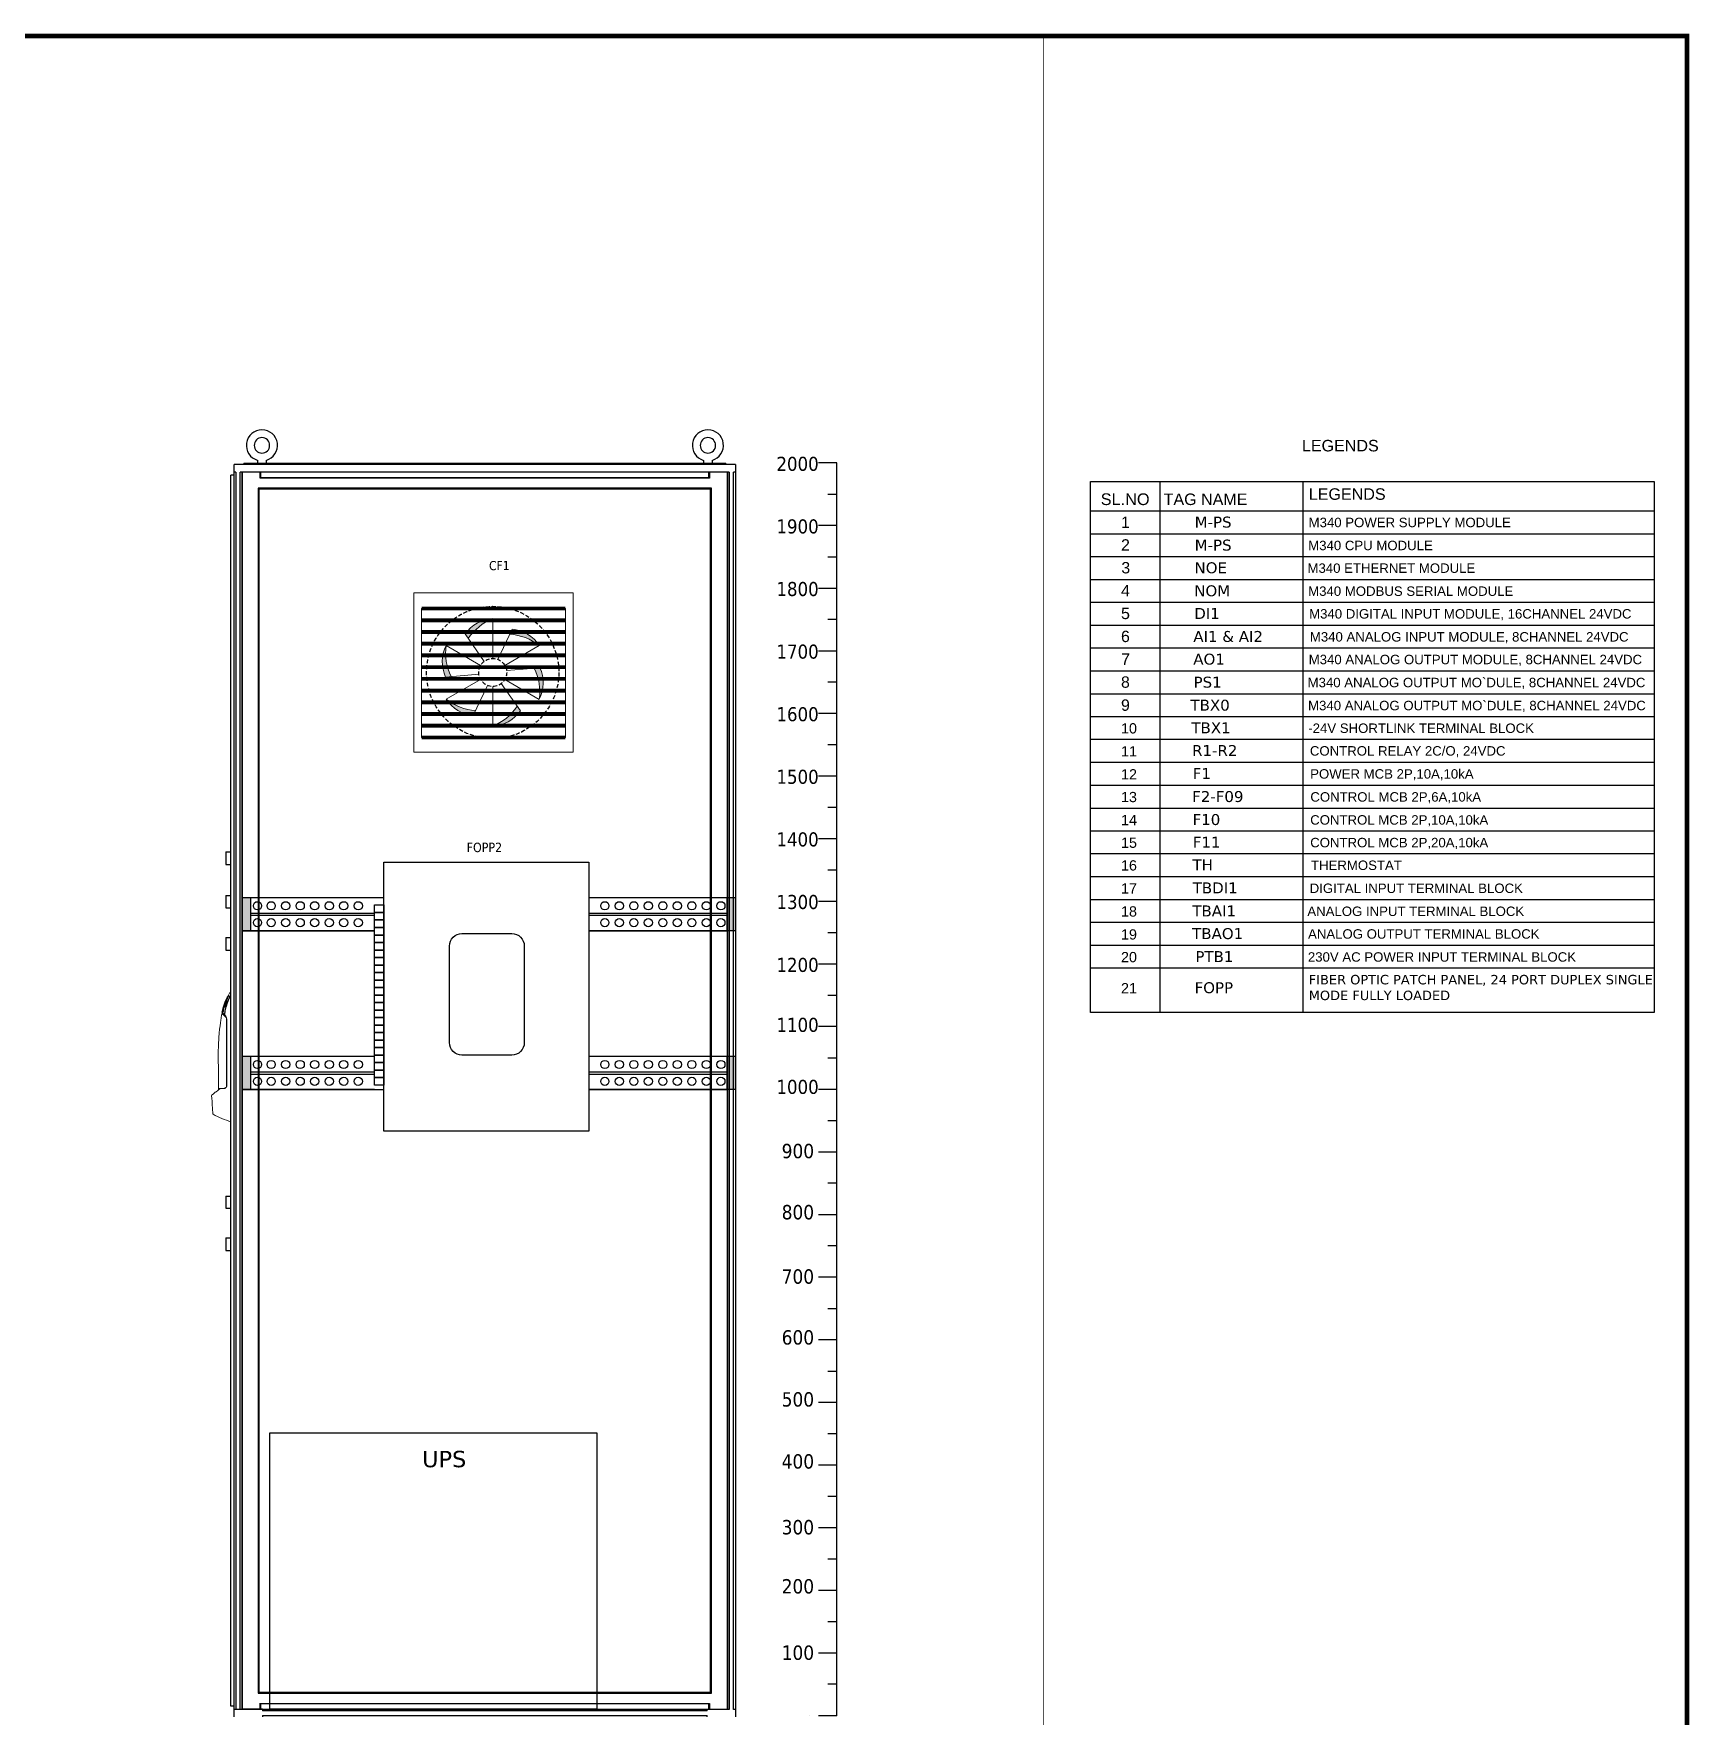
# Model space of a CAD drawing. Header units: inches. Extents: x 100535554 to 201081702, y 63708552 to 127420865.
# Drawn here: x 100541906 to 100542436, y 63710211 to 63710749 of the extents above; entities that cross this region are included whole.
import ezdxf

# ---------------------------------------------------------------- set-up
doc = ezdxf.new("R2010")
doc.units = ezdxf.units.IN
doc.header["$MEASUREMENT"] = 0
doc.linetypes.add('NASCOSTAX2', pattern=[0.75, 0.5, -0.25])
for name, color, linetype in [('5.0 Pen Text', 5, 'Continuous'), ('BORDER', 7, 'Continuous'), ('PFTXT', 7, 'Continuous'), ('SCHRAFFUR', 4, 'Continuous'), ('UMRISS02', 4, 'Continuous')]:
    doc.layers.add(name, color=color, linetype=linetype)
doc.styles.add('Arial$001H0', font='arial.ttf')
doc.styles.add('Tahoma$001H0', font='tahoma.ttf')
doc.styles.add('Verdana$001H0', font='verdana.ttf')

# ---------------------------------------------------------------- blocks, each defined once
blk = doc.blocks.new('Title Frame_Al Bayt')
at = {"layer": 'BORDER', "const_width": 1.54}
blk.add_lwpolyline([(897.37, 420.3), (897.37, -410.23), (2066.28, -410.23), (2066.28, 420.3)], close=True, dxfattribs=at)
blk = doc.blocks.new('*U59')
at = {"lineweight": 13}
h = blk.add_hatch(color=256, dxfattribs=at)
h.dxf.hatch_style = 1
h.paths.add_polyline_path([(1.77, 2.74, 0.229961), (-1.77, 0.78), (-1.36, 0.19, -0.151991)])
for p, q in [((1.77, -2.36), (1.77, 2.74)), ((0.67, -2.74), (-1.77, 0.78))]:
    blk.add_line(p, q, dxfattribs=at)
for centre, radius, start, end in [((2.02, -1.89), 4.63, 93.1061, 144.9087), ((4.29, -3.57), 6.79, 111.788, 146.3573)]:
    blk.add_arc(centre, radius, start, end, dxfattribs=at)
blk = doc.blocks.new('*U60')
at = {"layer": '5.0 Pen Text', "color": 0, "linetype": 'ByBlock', "lineweight": -2}
blk.add_blockref('*U59', (23955.14, -5561.51), dxfattribs=at)
for p, rotation in [((23959.61, -5562.05), 299.9999999999999), ((23952.43, -5565.11), 59.99999999999999), ((23961.38, -5566.2), 239.9999999999999), ((23954.2, -5569.26), 120), ((23958.67, -5569.8), 180)]:
    blk.add_blockref('*U59', p, dxfattribs=dict(at, rotation=rotation))
blk = doc.blocks.new('fan')
at = {"color": 5, "linetype": 'NASCOSTAX2'}
for radius in [8.46, 1.79]:
    blk.add_circle((19985.19, -4620.04), radius, dxfattribs=at)
at = {"layer": '5.0 Pen Text', "color": 5, "lineweight": 13}
blk.add_blockref('*U60', (-3971.71, 945.62), dxfattribs=at)
blk = doc.blocks.new('7541')
at = {"layer": 'SCHRAFFUR'}
h = blk.add_hatch(dxfattribs=at)
h.set_pattern_fill('_U', color=256, angle=45, style=0, pattern_type=0)
h.set_pattern_definition([(45, (-75.6523, -180.1225), (-0.7071068, 0.7071068), [])])
h.paths.add_polyline_path([(39, 18.6), (39, 18.6), (38.9, 18.7), (38.8, 18.8), (38.7, 18.9), (38.6, 19), (38.5, 19.1), (38.4, 19.2), (38.4, 19.2), (38.3, 19.3), (38.3, 19.3), (38.3, 19.3), (38.3, 19.3), (38.2, 19.4), (38.1, 19.4), (38, 19.4, 0.026783), (19.2, 14.2, 0.034866), (-1, 5.9), (-1, 5.8), (-1, 5.4), (-1, 5.4), (-1, 5.3), (-1, 4.9), (-0.9, 4.8, -0.035545), (19.6, 13.3, -0.027934)])
at = {"layer": 'UMRISS02'}
blk.add_line((10.7, 6.9), (11, 6.2), dxfattribs=at)
for points in [[(-1, 5.4), (-1, 5.4), (-1, 5.8), (-1, 5.9)], [(-1, 5.4), (-1, 5.3)], [(-1, 5.3), (-1, 4.9), (-0.7, 4.2), (-0.3, 3.5), (0.1, 3.1), (0.5, 2.8)], [(0.5, 2.8), (0.9, 2.6), (1.4, 2.5), (2, 2.4)], [(2, 2.4), (2.6, 2.5), (3.1, 2.6), (3.3, 2.7)], [(3.3, 2.7), (4.9, 3.5)], [(4.9, 3.5), (9.8, 5.6), (20.6, 9.4), (20.9, 9.5)], [(25.9, 11.9), (18.2, 9.6), (10.7, 6.9)], [(20.4, 10.4), (10.7, 7)], [(10.7, 7), (10.7, 6.9)], [(10.7, 6.9), (10.8, 6.5), (11, 6.1)], [(11, 6.2), (18.4, 8.9), (26.2, 11.2)], [(20.7, 10.5), (20.6, 10.5), (20.4, 10.4)], [(25.9, 12), (20.7, 10.5)], [(20.9, 9.5), (24.7, 10.6), (34.3, 12.9), (43.1, 14.2)], [(26.1, 11.3), (25.9, 12)], [(26.2, 11), (26.1, 11.2), (26.1, 11.3)], [(38, 19.4), (38.1, 19.4), (38.2, 19.4), (38.3, 19.3), (38.3, 19.3)], [(38.8, 18.8), (38.7, 18.9), (38.6, 19), (38.5, 19.1), (38.4, 19.2), (38.4, 19.2), (38.3, 19.3), (38.3, 19.3), (38.3, 19.3)], [(42.7, 15.1), (42.4, 15.3), (42.2, 15.6), (41.8, 15.9), (41.5, 16.2), (41.2, 16.5), (40.9, 16.8), (40.6, 17.1), (40.3, 17.4), (40, 17.6), (39.8, 17.9), (39.5, 18.1), (39.3, 18.3), (39.2, 18.5), (39, 18.6), (38.9, 18.7), (38.8, 18.8), (38.8, 18.8)], [(43.5, 14.3), (43.5, 14.3), (43.4, 14.4), (43.4, 14.4), (43.4, 14.4), (43.3, 14.4), (43.3, 14.5), (43.3, 14.5), (43.2, 14.5), (43.2, 14.6), (43.2, 14.6), (43.1, 14.6), (43.1, 14.7), (43.1, 14.7), (43.1, 14.7), (43, 14.8), (43, 14.8), (43, 14.8), (42.9, 14.8), (42.9, 14.9), (42.9, 14.9), (42.8, 14.9), (42.8, 15), (42.8, 15), (42.7, 15), (42.7, 15.1), (42.7, 15.1)], [(43.1, 14.2), (43.1, 14.2), (43.1, 14.2), (43.1, 14.2), (43.1, 14.2), (43.1, 14.2), (43.1, 14.2), (43.1, 14.2), (43.2, 14.3), (43.2, 14.3), (43.3, 14.3), (43.4, 14.3), (43.4, 14.3), (43.4, 14.3), (43.4, 14.3), (43.4, 14.3), (43.4, 14.3), (43.5, 14.3), (43.5, 14.3), (43.5, 14.3)]]:
    blk.add_lwpolyline(points, dxfattribs=at)
for centre, radius, start, end in [((68.9, -134.9), 157.2, 108.3989, 116.3863), ((76.6, -158.3), 181.8, 102.262, 108.3989)]:
    blk.add_arc(centre, radius, start, end, dxfattribs=at)
at = {"layer": 'UMRISS02', "extrusion": (0, 0, -1)}
for centre, radius, start, end in [((-68.9, -134.9), 156.2, 63.4554, 71.6011), ((-76.6, -158.3), 180.8, 71.6011, 78.0016)]:
    blk.add_arc(centre, radius, start, end, dxfattribs=at)
blk = doc.blocks.new('LOCKS')
at = {"lineweight": 13}
for p, q in [((0, 302), (2.2, 302)), ((0, 147), (0, 302)), ((0, 114.8), (0, 302)), ((0, 117), (0, 302)), ((9.5, 203.5), (9.5, 239.1)), ((10.5, 241.7), (10.5, 215.8)), ((16.1, 251.1), (13.5, 248.4)), ((20.9, 253.4), (14.9, 247.4)), ((19.7, 254.8), (16.1, 251.1)), ((22.7, 243.5), (20.9, 253.4)), ((9.5, 197.9), (9.5, 203.5)), ((9.5, 85), (9.5, 197.9)), ((10.5, 215.8), (10.5, 201.9)), ((10.5, 201.9), (10.5, 183.4)), ((10.5, 183.4), (10.5, 174.6)), ((10.5, 174.6), (10.5, 159.9)), ((10.5, 159.9), (10.5, 157.1)), ((10.5, 157.1), (10.5, 81.7)), ((0, 145), (0, 147)), ((0, 139), (0, 145)), ((0, 138.5), (0, 140.5)), ((0, 135), (0, 139)), ((0, 138.5), (0, 133.7)), ((9.5, 140.2), (9.5, 132.8)), ((9.5, 132.8), (9.5, 135)), ((9.5, 132.8), (9.5, 132.5)), ((9.5, 132.8), (9.5, 132.5)), ((9.5, 127.5), (9.5, 127.3)), ((9.5, 127.5), (9.5, 127.3)), ((9.5, 127.3), (9.5, 115.9)), ((9.5, 125), (9.5, 127.3)), ((0, 113), (0, 117)), ((0, 114.8), (0, 108.2)), ((0, 102), (0, 113)), ((0, 100), (0, 108.2)), ((0, 55.7), (0, 100)), ((15.2, 78.9), (15.2, 78.9)), ((15.8, 78.9), (15.2, 78.9)), ((27.3, 78.1), (15.8, 78.9)), ((0, 40.3), (0, 55.7)), ((0, 6.4), (0, 40.3)), ((14.1, 78.1), (26.2, 77.2)), ((28, 77.5), (27.3, 78.1)), ((0, 0), (0, 2.1))]:
    blk.add_line(p, q, dxfattribs=at)
for points in [[(2.2, 302), (2.4, 301.9), (2.6, 301.8), (2.7, 301.7)], [(3.1, 291.7), (3.2, 292.2), (3.4, 292.8), (3.5, 293.1)], [(3.4, 290.4), (3.4, 290.5), (3.2, 291.1), (3.1, 291.7)], [(4.2, 288.7), (3.4, 290.4)], [(3.5, 293.1), (3.9, 293.7), (4.3, 294.1), (4.7, 294.3), (5, 294.4)], [(6.7, 283.1), (6.4, 283.8), (4.2, 288.7)], [(5, 294.4), (5.2, 294.5), (5.5, 294.6), (5.5, 294.6)], [(9.5, 239.1), (9.6, 240.4), (10, 241.8), (10.7, 243), (11.5, 244)], [(11.5, 244), (13.7, 246.2), (14.9, 247.4)], [(14.9, 247.4), (15.9, 248.4)], [(17.2, 257.9), (17.1, 258.1), (17, 258.4)], [(29.5, 161.7), (29.2, 179.2), (28.3, 196.7), (27.4, 207), (26.5, 216.3), (25.5, 224.4), (24.6, 231.4), (23.7, 237.2), (22.9, 242), (22.7, 243.3), (22.7, 243.5), (22.7, 243.6), (22.7, 243.6), (22.7, 243.6)], [(10.5, 214.2), (10.5, 214.2), (10.5, 214.2), (10.4, 214.2), (10.2, 214.2), (10, 214.2)], [(10.5, 214.2), (10.5, 214.2)], [(25, 78.2), (26.2, 77.2)], [(29.1, 76.7), (28.7, 77), (28.3, 77.3), (28.1, 77.5), (28, 77.5)], [(28.1, 75.7), (30.8, 73.7), (34.7, 70.7), (36.6, 69.2), (38.5, 67.7), (40.3, 66.2), (41.1, 65.5), (41.6, 65.2), (42, 64.8), (42.4, 64.5), (42.6, 64.3), (42.7, 64.1), (42.8, 64.1), (42.9, 64), (42.9, 64)], [(44.9, 57), (44.9, 57), (44.8, 56.7), (44.7, 55.7), (44.3, 53.4), (44, 50.4), (43.8, 46.9), (43.8, 43.5), (43.9, 40.9)], [(0, 2.1), (0, 2.2), (0, 2.6), (0, 3.3), (0, 4.2), (0, 5.3), (0, 6.4)], [(42, 18.3), (42, 18.2), (41.9, 18), (41.8, 17.9), (41.8, 17.9)], [(42.9, 28.5), (42.8, 27.6), (42.7, 25.7), (42.6, 24.1), (42.6, 23.2), (42.6, 22.9), (42.6, 22.9)]]:
    blk.add_lwpolyline(points, dxfattribs=at)
at = {"lineweight": 13, "extrusion": (-2.44921e-16, 4.49898e-32, -1)}
for centre, radius, start, end in [((146.1, 216.3), 171.5, 150.1267, 152.3153), ((133, 223.5), 155.7, 152.8305, 161.0011), ((138.8, 220.4), 163.1, 152.4129, 152.9267), ((156.3, 215.5), 180.3, 161.0011, 167.4001), ((8410.5, 161.7), 8440, 180, 180.57686), ((-15.6, 85), 6.1, 289.1147, 0), ((-15.6, 85), 6.1, 274, 289.1147), ((119.7, -125.9), 250, 126.0144, 126.2422), ((119.7, -125.9), 250, 130.5682, 131.2084), ((379.9, 68.8), 425, 180.8962, 181.585), ((116.6, 330), 350, 243.1024, 250.5442), ((379.9, 68.8), 425, 186.2131, 186.8346)]:
    blk.add_arc(centre, radius, start, end, dxfattribs=at)
at = {"lineweight": 13}
for centre, radius, start, end in [((6.1, 291.7), 3, 83.2496, 101.9991), ((19.6, 241.7), 9.12, 132.4082, 179.85), ((14.1, 78.6), 0.5, 180, 266), ((88.6, 155.3), 100, 231.3571, 232.1695), ((-379.9, 68.8), 424.7, 354.5434, 356.2137), ((43.4, 40.8), 0.5, 356.2137, 3.0425)]:
    blk.add_arc(centre, radius, start, end, dxfattribs=at)
at = {"lineweight": 13, "rotation": 270.5999999999999}
blk.add_blockref('7541', (0.7, 293.6), dxfattribs=at)

msp = doc.modelspace()

# ---------------------------------------------------------------- hatches: boundary and pattern name
at = {"lineweight": 13}
h = msp.add_hatch(color=8, dxfattribs=at)
h.dxf.hatch_style = 1
h.paths.add_polyline_path([(100541975.198, 63710472.886), (100541972.534, 63710472.886), (100541972.534, 63710462.229), (100541975.198, 63710462.229)])
h = msp.add_hatch(color=8, dxfattribs=at)
h.dxf.hatch_style = 1
h.paths.add_polyline_path([(100542130.395, 63710472.886), (100542127.73, 63710472.886), (100542127.73, 63710462.229), (100542130.395, 63710462.229)])
h = msp.add_hatch(color=8, dxfattribs=at)
h.dxf.hatch_style = 1
h.paths.add_polyline_path([(100541975.198, 63710422.1), (100541972.534, 63710422.1), (100541972.534, 63710411.443), (100541975.198, 63710411.443)])
h = msp.add_hatch(color=8, dxfattribs=at)
h.dxf.hatch_style = 1
h.paths.add_polyline_path([(100542130.395, 63710422.1), (100542127.73, 63710422.1), (100542127.73, 63710411.443), (100542130.395, 63710411.443)])

# ---------------------------------------------------------------- linework, layer by layer
at = {"color": 7, "linetype": 'Continuous', "lineweight": -2, "true_color": 0x000007}
for p, q in [((100541970.019, 63710213.283), (100541970.019, 63710611.428)), ((100542130.395, 63710611.428), (100541970.019, 63710611.428)), ((100541970.578, 63710609.007), (100541970.019, 63710609.007)), ((100541970.578, 63710609.007), (100541970.578, 63710213.283)), ((100541971.975, 63710213.283), (100541971.975, 63710609.007)), ((100542128.439, 63710609.007), (100541971.975, 63710609.007)), ((100541972.441, 63710609.007), (100541972.441, 63710213.283)), ((100541972.534, 63710609.007), (100541972.534, 63710213.283)), ((100541973.093, 63710611.428), (100541973.093, 63710611.708)), ((100542127.321, 63710611.708), (100541973.093, 63710611.708)), ((100541977.47, 63710612.639), (100541977.47, 63710611.428)), ((100541978.308, 63710607.051), (100541978.308, 63710608.914)), ((100541978.494, 63710608.914), (100541978.494, 63710607.331)), ((100542121.92, 63710608.914), (100541978.494, 63710608.914)), ((100541980.264, 63710612.639), (100541980.264, 63710611.428)), ((100542120.15, 63710612.639), (100542120.15, 63710611.428)), ((100542121.92, 63710607.331), (100542121.92, 63710608.914)), ((100542122.106, 63710608.914), (100542122.106, 63710607.051)), ((100542122.944, 63710612.639), (100542122.944, 63710611.428)), ((100542127.321, 63710611.708), (100542127.321, 63710611.428)), ((100542127.88, 63710213.19), (100542127.88, 63710609.007)), ((100542127.973, 63710213.19), (100542127.973, 63710609.007)), ((100542128.439, 63710609.007), (100542128.439, 63710213.19)), ((100542129.836, 63710213.19), (100542129.836, 63710609.007)), ((100542130.395, 63710609.007), (100542129.836, 63710609.007)), ((100542130.395, 63710611.428), (100542130.395, 63710210.769)), ((100542162.805, 63710611.894), (100542157.031, 63710611.894)), ((100542162.805, 63710211.141), (100542162.805, 63710611.894)), ((100541968.995, 63710214.215), (100541968.995, 63710607.982)), ((100541970.019, 63710607.982), (100541968.995, 63710607.982)), ((100541977.656, 63710603.791), (100541977.656, 63710218.406)), ((100541979.053, 63710603.791), (100541977.656, 63710603.791)), ((100541977.935, 63710603.791), (100541977.935, 63710218.406)), ((100542122.478, 63710603.512), (100541977.935, 63710603.512)), ((100541978.308, 63710607.051), (100541978.401, 63710607.237)), ((100541983.617, 63710607.051), (100541978.308, 63710607.051)), ((100541978.401, 63710607.237), (100541978.401, 63710607.331)), ((100541978.401, 63710607.237), (100541983.617, 63710607.237)), ((100542121.361, 63710603.791), (100541979.053, 63710603.791)), ((100541983.617, 63710607.237), (100542116.797, 63710607.237)), ((100542116.797, 63710607.051), (100541983.617, 63710607.051)), ((100542116.797, 63710607.237), (100542122.013, 63710607.237)), ((100542122.106, 63710607.051), (100542116.797, 63710607.051)), ((100542122.758, 63710603.791), (100542121.361, 63710603.791)), ((100542121.92, 63710607.331), (100542122.013, 63710607.237)), ((100542122.013, 63710607.237), (100542122.106, 63710607.144)), ((100542122.478, 63710218.406), (100542122.478, 63710603.791)), ((100542122.758, 63710218.406), (100542122.758, 63710603.791)), ((100542244.028, 63710606.014), (100542424.373, 63710606.014)), ((100542266.219, 63710606.014), (100542266.219, 63710436.089)), ((100542311.901, 63710606.014), (100542311.901, 63710436.089)), ((100542162.805, 63710601.836), (100542159.918, 63710601.836)), ((100542244.028, 63710596.597), (100542266.219, 63710596.597)), ((100542266.219, 63710596.597), (100542424.373, 63710596.597)), ((100542162.805, 63710591.87), (100542157.031, 63710591.87)), ((100542244.028, 63710589.236), (100542424.373, 63710589.236)), ((100542162.805, 63710581.812), (100542159.918, 63710581.812)), ((100542244.028, 63710581.983), (100542424.373, 63710581.983)), ((100542162.805, 63710571.754), (100542157.031, 63710571.754)), ((100542244.028, 63710574.622), (100542424.373, 63710574.622)), ((100542244.028, 63710567.369), (100542424.373, 63710567.369)), ((100542162.805, 63710561.788), (100542159.918, 63710561.788)), ((100542244.028, 63710560.008), (100542424.373, 63710560.008)), ((100542162.805, 63710551.73), (100542157.031, 63710551.73)), ((100542244.028, 63710552.755), (100542424.373, 63710552.755)), ((100542244.028, 63710545.394), (100542424.373, 63710545.394)), ((100542162.805, 63710541.765), (100542159.918, 63710541.765)), ((100542244.028, 63710538.033), (100542424.373, 63710538.033)), ((100542162.805, 63710531.706), (100542157.031, 63710531.706)), ((100542244.028, 63710530.78), (100542424.373, 63710530.78)), ((100542244.028, 63710523.528), (100542424.373, 63710523.528)), ((100542162.805, 63710521.741), (100542159.918, 63710521.741)), ((100542162.805, 63710511.683), (100542157.031, 63710511.683)), ((100542244.028, 63710516.167), (100542424.373, 63710516.167)), ((100542244.028, 63710508.806), (100542424.373, 63710508.806)), ((100542162.805, 63710501.717), (100542159.918, 63710501.717)), ((100542244.028, 63710501.445), (100542424.373, 63710501.445)), ((100542162.805, 63710491.659), (100542157.031, 63710491.659)), ((100542244.028, 63710494.192), (100542424.373, 63710494.192)), ((100541967.411, 63710487.468), (100541968.995, 63710487.468)), ((100541967.411, 63710487.468), (100541967.411, 63710483.463)), ((100542244.028, 63710486.939), (100542424.373, 63710486.939)), ((100541967.411, 63710483.463), (100541968.995, 63710483.463)), ((100542162.805, 63710481.601), (100542159.918, 63710481.601)), ((100542244.028, 63710479.578), (100542424.373, 63710479.578)), ((100541967.411, 63710473.498), (100541968.995, 63710473.498)), ((100541967.411, 63710473.498), (100541967.411, 63710469.586)), ((100541967.411, 63710469.586), (100541968.995, 63710469.586)), ((100542162.805, 63710471.635), (100542157.031, 63710471.635)), ((100542244.028, 63710472.217), (100542424.373, 63710472.217)), ((100542244.028, 63710464.964), (100542424.373, 63710464.964)), ((100541967.411, 63710460.087), (100541968.995, 63710460.087)), ((100541967.411, 63710460.087), (100541967.411, 63710456.082)), ((100541972.534, 63710462.229), (100542014.933, 63710462.229)), ((100542083.492, 63710462.229), (100542127.88, 63710462.229)), ((100542162.805, 63710461.577), (100542159.918, 63710461.577)), ((100542244.028, 63710457.603), (100542424.373, 63710457.603)), ((100541967.411, 63710456.082), (100541968.995, 63710456.082)), ((100542162.805, 63710451.612), (100542157.031, 63710451.612)), ((100542244.028, 63710450.35), (100542424.373, 63710450.35)), ((100542244.028, 63710450.35), (100542424.373, 63710450.35)), ((100542162.805, 63710441.553), (100542159.918, 63710441.553)), ((100542162.805, 63710431.588), (100542157.031, 63710431.588)), ((100542162.805, 63710421.53), (100542159.918, 63710421.53)), ((100541972.534, 63710411.443), (100542017.892, 63710411.443)), ((100542083.492, 63710411.443), (100542127.88, 63710411.443)), ((100542162.805, 63710411.471), (100542157.031, 63710411.471)), ((100542162.805, 63710401.506), (100542159.918, 63710401.506)), ((100542162.805, 63710391.447), (100542157.031, 63710391.447)), ((100541968.995, 63710385.114), (100541968.808, 63710385.114)), ((100541967.411, 63710377.384), (100541968.995, 63710377.384)), ((100541967.411, 63710377.384), (100541967.411, 63710373.473)), ((100542162.805, 63710381.482), (100542159.918, 63710381.482)), ((100541967.411, 63710373.473), (100541968.995, 63710373.473)), ((100542162.805, 63710371.424), (100542157.031, 63710371.424)), ((100541967.411, 63710363.973), (100541968.995, 63710363.973)), ((100541967.411, 63710363.973), (100541967.411, 63710359.968)), ((100542162.805, 63710361.459), (100542159.918, 63710361.459)), ((100541967.411, 63710359.968), (100541968.995, 63710359.968)), ((100542162.805, 63710351.4), (100542157.031, 63710351.4)), ((100542162.805, 63710341.342), (100542159.918, 63710341.342)), ((100542162.805, 63710331.376), (100542157.031, 63710331.376)), ((100542162.805, 63710321.318), (100542159.918, 63710321.318)), ((100542162.805, 63710311.353), (100542157.031, 63710311.353)), ((100542162.805, 63710301.294), (100542159.918, 63710301.294)), ((100542162.805, 63710291.329), (100542157.031, 63710291.329)), ((100542162.805, 63710281.271), (100542159.918, 63710281.271)), ((100542162.805, 63710271.305), (100542157.031, 63710271.305)), ((100542162.805, 63710261.247), (100542159.918, 63710261.247)), ((100542162.805, 63710251.189), (100542157.031, 63710251.189)), ((100542162.805, 63710241.223), (100542159.918, 63710241.223)), ((100542162.805, 63710241.223), (100542159.918, 63710241.223)), ((100542162.805, 63710231.165), (100542157.031, 63710231.165)), ((100542162.805, 63710211.141), (100542162.805, 63710231.165)), ((100542162.805, 63710221.2), (100542159.918, 63710221.2)), ((100542162.805, 63710211.141), (100542162.805, 63710221.2)), ((100541977.656, 63710218.406), (100541979.053, 63710218.406)), ((100541977.935, 63710218.685), (100542122.478, 63710218.685)), ((100541979.053, 63710218.406), (100542121.361, 63710218.406)), ((100542121.361, 63710218.406), (100542122.758, 63710218.406)), ((100541970.019, 63710214.215), (100541968.995, 63710214.215)), ((100541970.019, 63710213.283), (100541972.441, 63710213.283)), ((100542128.439, 63710213.19), (100541970.019, 63710213.19)), ((100541970.019, 63710210.769), (100541970.019, 63710213.19)), ((100541979.053, 63710213.283), (100541972.534, 63710213.283)), ((100541978.308, 63710215.053), (100541983.617, 63710215.053)), ((100541978.308, 63710213.283), (100541978.308, 63710215.053)), ((100541978.401, 63710214.96), (100541978.308, 63710215.053)), ((100541983.617, 63710214.96), (100541978.401, 63710214.96)), ((100541978.494, 63710214.774), (100541978.401, 63710214.96)), ((100541978.494, 63710214.774), (100541978.494, 63710213.283)), ((100541979.053, 63710213.283), (100542121.92, 63710213.283)), ((100541979.053, 63710213.283), (100541979.053, 63710213.283)), ((100541979.053, 63710213.19), (100541979.053, 63710212.725)), ((100542121.361, 63710212.725), (100541979.053, 63710212.725)), ((100541979.053, 63710211.234), (100542121.361, 63710211.234)), ((100541979.053, 63710211.234), (100541979.053, 63710210.769)), ((100541983.617, 63710215.053), (100542116.797, 63710215.053)), ((100542116.797, 63710214.96), (100541983.617, 63710214.96)), ((100542116.797, 63710215.053), (100542122.106, 63710215.053)), ((100542122.013, 63710214.96), (100542116.797, 63710214.96)), ((100542121.361, 63710212.725), (100542121.361, 63710213.19)), ((100542121.361, 63710210.769), (100542121.361, 63710211.234)), ((100542122.013, 63710214.96), (100542121.92, 63710214.774)), ((100542121.92, 63710213.283), (100542121.92, 63710214.774)), ((100542122.106, 63710215.053), (100542122.013, 63710214.96)), ((100542122.106, 63710215.053), (100542122.106, 63710213.283)), ((100542130.395, 63710213.19), (100542129.836, 63710213.19)), ((100542154.144, 63710211.141), (100542154.144, 63710211.141)), ((100542162.805, 63710211.141), (100542157.031, 63710211.141))]:
    msp.add_line(p, q, dxfattribs=at)
at = {"color": 8, "ltscale": 2}
for p, q in [((100541975.198, 63710467.924), (100542014.933, 63710467.924)), ((100541975.198, 63710467.191), (100542014.933, 63710467.191)), ((100542083.492, 63710467.924), (100542127.73, 63710467.924)), ((100542083.492, 63710467.191), (100542127.73, 63710467.191)), ((100541975.198, 63710417.138), (100542014.933, 63710417.138)), ((100541975.198, 63710416.405), (100542014.933, 63710416.405)), ((100542083.492, 63710417.138), (100542127.73, 63710417.138)), ((100542083.492, 63710416.405), (100542127.73, 63710416.405))]:
    msp.add_line(p, q, dxfattribs=at)
at = {"ltscale": 10}
for points in [[(100542244.028, 63710606.014), (100542424.373, 63710606.014), (100542424.373, 63710436.089), (100542244.028, 63710436.089)], [(100542017.892, 63710484.195), (100542083.492, 63710484.195), (100542083.492, 63710398.195), (100542017.892, 63710398.195)], [(100542014.933, 63710470.505), (100542017.892, 63710470.505), (100542017.892, 63710468.104), (100542014.933, 63710468.104)], [(100542014.933, 63710468.104), (100542017.892, 63710468.104), (100542017.892, 63710465.702), (100542014.933, 63710465.702)], [(100542014.933, 63710465.702), (100542017.892, 63710465.702), (100542017.892, 63710463.301), (100542014.933, 63710463.301)], [(100542014.933, 63710463.301), (100542017.892, 63710463.301), (100542017.892, 63710460.899), (100542014.933, 63710460.899)], [(100542014.933, 63710460.899), (100542017.892, 63710460.899), (100542017.892, 63710458.498), (100542014.933, 63710458.498)], [(100542014.933, 63710458.498), (100542017.892, 63710458.498), (100542017.892, 63710456.096), (100542014.933, 63710456.096)], [(100542014.933, 63710456.096), (100542017.892, 63710456.096), (100542017.892, 63710453.695), (100542014.933, 63710453.695)], [(100542014.933, 63710453.695), (100542017.892, 63710453.695), (100542017.892, 63710451.293), (100542014.933, 63710451.293)], [(100542014.933, 63710451.293), (100542017.892, 63710451.293), (100542017.892, 63710448.892), (100542014.933, 63710448.892)], [(100542014.933, 63710448.892), (100542017.892, 63710448.892), (100542017.892, 63710446.49), (100542014.933, 63710446.49)], [(100542014.933, 63710446.49), (100542017.892, 63710446.49), (100542017.892, 63710444.089), (100542014.933, 63710444.089)], [(100542014.933, 63710444.089), (100542017.892, 63710444.089), (100542017.892, 63710441.687), (100542014.933, 63710441.687)], [(100542014.933, 63710441.687), (100542017.892, 63710441.687), (100542017.892, 63710439.286), (100542014.933, 63710439.286)], [(100542014.933, 63710439.286), (100542017.892, 63710439.286), (100542017.892, 63710436.884), (100542014.933, 63710436.884)], [(100542014.933, 63710436.884), (100542017.892, 63710436.884), (100542017.892, 63710434.483), (100542014.933, 63710434.483)], [(100542014.933, 63710434.483), (100542017.892, 63710434.483), (100542017.892, 63710432.081), (100542014.933, 63710432.081)], [(100542014.933, 63710432.081), (100542017.892, 63710432.081), (100542017.892, 63710429.68), (100542014.933, 63710429.68)], [(100542014.933, 63710429.68), (100542017.892, 63710429.68), (100542017.892, 63710427.278), (100542014.933, 63710427.278)], [(100542014.933, 63710427.278), (100542017.892, 63710427.278), (100542017.892, 63710424.877), (100542014.933, 63710424.877)], [(100542014.933, 63710424.877), (100542017.892, 63710424.877), (100542017.892, 63710422.475), (100542014.933, 63710422.475)], [(100542014.933, 63710422.475), (100542017.892, 63710422.475), (100542017.892, 63710420.074), (100542014.933, 63710420.074)], [(100542014.933, 63710420.074), (100542017.892, 63710420.074), (100542017.892, 63710417.672), (100542014.933, 63710417.672)], [(100542014.933, 63710417.672), (100542017.892, 63710417.672), (100542017.892, 63710415.271), (100542014.933, 63710415.271)], [(100542014.933, 63710415.271), (100542017.892, 63710415.271), (100542017.892, 63710412.869), (100542014.933, 63710412.869)]]:
    msp.add_lwpolyline(points, close=True, dxfattribs=at)
at = {"lineweight": 13}
for points in [[(100542078.486, 63710519.402), (100542027.488, 63710519.402), (100542027.488, 63710570.4), (100542078.486, 63710570.4)], [(100542075.986, 63710524.092), (100542029.988, 63710524.092), (100542029.988, 63710565.34), (100542075.986, 63710565.34)]]:
    msp.add_lwpolyline(points, close=True, dxfattribs=at)
at = {"lineweight": 13, "const_width": 1.25}
for points in [[(100542029.988, 63710565.34), (100542075.986, 63710565.34)], [(100542029.988, 63710561.591), (100542075.986, 63710561.591)], [(100542029.988, 63710557.841), (100542075.986, 63710557.841)], [(100542029.988, 63710554.091), (100542075.986, 63710554.091)], [(100542029.988, 63710550.341), (100542075.986, 63710550.341)], [(100542029.988, 63710546.591), (100542075.986, 63710546.591)], [(100542029.988, 63710542.841), (100542075.986, 63710542.841)], [(100542029.988, 63710539.092), (100542075.986, 63710539.092)], [(100542029.988, 63710535.342), (100542075.986, 63710535.342)], [(100542029.988, 63710531.592), (100542075.986, 63710531.592)], [(100542029.988, 63710527.842), (100542075.986, 63710527.842)], [(100542029.988, 63710524.092), (100542075.986, 63710524.092)]]:
    msp.add_lwpolyline(points, dxfattribs=at)
at = {"color": 8, "ltscale": 2}
for points in [[(100542014.933, 63710462.229), (100541972.534, 63710462.229), (100541972.534, 63710472.886), (100542017.892, 63710472.886)], [(100542083.492, 63710472.886), (100542130.395, 63710472.886), (100542130.395, 63710462.229), (100542083.492, 63710462.229)], [(100542014.933, 63710411.443), (100541972.534, 63710411.443), (100541972.534, 63710422.1), (100542014.933, 63710422.1)], [(100542083.492, 63710422.1), (100542130.395, 63710422.1), (100542130.395, 63710411.443), (100542083.492, 63710411.443)]]:
    msp.add_lwpolyline(points, dxfattribs=at)
for points in [[(100541972.534, 63710472.886), (100541975.198, 63710472.886), (100541975.198, 63710462.229), (100541972.534, 63710462.229)], [(100542127.73, 63710472.886), (100542130.395, 63710472.886), (100542130.395, 63710462.229), (100542127.73, 63710462.229)], [(100541972.534, 63710422.1), (100541975.198, 63710422.1), (100541975.198, 63710411.443), (100541972.534, 63710411.443)], [(100542127.73, 63710422.1), (100542130.395, 63710422.1), (100542130.395, 63710411.443), (100542127.73, 63710411.443)]]:
    msp.add_lwpolyline(points, close=True, dxfattribs=at)
at = {"ltscale": 10}
msp.add_lwpolyline([(100542042.91, 63710461.372), (100542058.84, 63710461.372, -0.4142136), (100542062.84, 63710457.372), (100542062.84, 63710426.458, -0.4142136), (100542058.84, 63710422.458), (100542042.91, 63710422.458, -0.4142136), (100542038.91, 63710426.458), (100542038.91, 63710457.372, -0.4142136)], format="xyb", close=True, dxfattribs=at)
at = {"color": 7, "linetype": 'Continuous', "lineweight": -2, "true_color": 0x000007}
msp.add_lwpolyline([(100542072.28, 63710301.667), (100542086.063, 63710301.667), (100542086.063, 63710213.283), (100541981.475, 63710213.283), (100541981.475, 63710301.667)], close=True, dxfattribs=at)
at = {"color": 8, "ltscale": 2}
for centre in [(100541977.48, 63710470.249), (100541981.878, 63710470.249), (100541986.519, 63710470.249), (100541991.161, 63710470.249), (100541995.802, 63710470.249), (100542000.443, 63710470.249), (100542005.084, 63710470.249), (100542009.725, 63710470.249), (100542088.626, 63710470.249), (100542093.267, 63710470.249), (100542097.908, 63710470.249), (100542102.549, 63710470.249), (100542107.19, 63710470.249), (100542111.832, 63710470.249), (100542116.473, 63710470.249), (100542121.114, 63710470.249), (100542125.755, 63710470.249), (100541977.48, 63710464.866), (100541981.878, 63710464.866), (100541986.519, 63710464.866), (100541991.161, 63710464.866), (100541995.802, 63710464.866), (100542000.443, 63710464.866), (100542005.084, 63710464.866), (100542009.725, 63710464.866), (100542088.626, 63710464.866), (100542093.267, 63710464.866), (100542097.908, 63710464.866), (100542102.549, 63710464.866), (100542107.19, 63710464.866), (100542111.832, 63710464.866), (100542116.473, 63710464.866), (100542121.114, 63710464.866), (100542125.755, 63710464.866), (100541977.48, 63710419.463), (100541981.878, 63710419.463), (100541986.519, 63710419.463), (100541991.161, 63710419.463), (100541995.802, 63710419.463), (100542000.443, 63710419.463), (100542005.084, 63710419.463), (100542009.725, 63710419.463), (100542088.626, 63710419.463), (100542093.267, 63710419.463), (100542097.908, 63710419.463), (100542102.549, 63710419.463), (100542107.19, 63710419.463), (100542111.832, 63710419.463), (100542116.473, 63710419.463), (100542121.114, 63710419.463), (100542125.755, 63710419.463), (100541977.48, 63710414.08), (100541981.878, 63710414.08), (100541986.519, 63710414.08), (100541991.161, 63710414.08), (100541995.802, 63710414.08), (100542000.443, 63710414.08), (100542005.084, 63710414.08), (100542009.725, 63710414.08), (100542088.626, 63710414.08), (100542093.267, 63710414.08), (100542097.908, 63710414.08), (100542102.549, 63710414.08), (100542107.19, 63710414.08), (100542111.832, 63710414.08), (100542116.473, 63710414.08), (100542121.114, 63710414.08), (100542125.755, 63710414.08)]:
    msp.add_circle(centre, 1.311, dxfattribs=at)
at = {"color": 7, "linetype": 'Continuous', "lineweight": -2, "true_color": 0x000007}
for points in [[(100541978.913, 63710622.511), (100541976.427, 63710622.511), (100541974.321, 63710620.678), (100541973.978, 63710618.216)], [(100541978.913, 63710619.997), (100541977.55, 63710619.997), (100541976.445, 63710618.892), (100541976.445, 63710617.529)], [(100541983.848, 63710618.216), (100541983.506, 63710620.678), (100541981.4, 63710622.511), (100541978.913, 63710622.511)], [(100541981.381, 63710617.529), (100541981.381, 63710618.892), (100541980.276, 63710619.997), (100541978.913, 63710619.997)], [(100542121.594, 63710622.511), (100542119.107, 63710622.511), (100542117.001, 63710620.678), (100542116.659, 63710618.216)], [(100542121.594, 63710619.997), (100542120.231, 63710619.997), (100542119.126, 63710618.892), (100542119.126, 63710617.529)], [(100542126.529, 63710618.216), (100542126.186, 63710620.678), (100542124.08, 63710622.511), (100542121.594, 63710622.511)], [(100542124.062, 63710617.529), (100542124.062, 63710618.892), (100542122.957, 63710619.997), (100542121.594, 63710619.997)], [(100541973.978, 63710618.216), (100541973.636, 63710615.753), (100541975.161, 63710613.414), (100541977.553, 63710612.735)], [(100541976.445, 63710617.529), (100541976.445, 63710616.166), (100541977.55, 63710615.061), (100541978.913, 63710615.061)], [(100541978.913, 63710615.061), (100541980.276, 63710615.061), (100541981.381, 63710616.166), (100541981.381, 63710617.529)], [(100541980.274, 63710612.735), (100541982.666, 63710613.414), (100541984.191, 63710615.753), (100541983.848, 63710618.216)], [(100542116.659, 63710618.216), (100542116.316, 63710615.753), (100542117.841, 63710613.414), (100542120.233, 63710612.735)], [(100542119.126, 63710617.529), (100542119.126, 63710616.166), (100542120.231, 63710615.061), (100542121.594, 63710615.061)], [(100542121.594, 63710615.061), (100542122.957, 63710615.061), (100542124.062, 63710616.166), (100542124.062, 63710617.529)], [(100542122.954, 63710612.735), (100542125.346, 63710613.414), (100542126.871, 63710615.753), (100542126.529, 63710618.216)], [(100542122.206, 63710607.165), (100542122.192, 63710607.179), (100542122.179, 63710607.193), (100542122.165, 63710607.207)], [(100541978.301, 63710215.125), (100541978.315, 63710215.111), (100541978.328, 63710215.097), (100541978.342, 63710215.083)]]:
    msp.add_open_spline(points, degree=3, dxfattribs=at)
at = {"layer": 'PFTXT', "lineweight": 9, "const_width": 0.29}
msp.add_lwpolyline([(100542228.922, 63710748.461), (100542228.922, 63710071.726)], dxfattribs=at)

# ---------------------------------------------------------------- block references
msp.add_blockref('Title Frame_Al Bayt', (100540368.565, 63710328.157))
at = {"lineweight": 13}
for name, p, xscale, yscale, zscale in [('fan', (100492091.763, 63722094.527), 2.4999, 2.4999, 2.4999), ('LOCKS', (100541968.995, 63710401.087), -0.1371199190243715, 0.1371199190243715, 0.1371199190243715)]:
    msp.add_blockref(name, p, dxfattribs=dict(at, xscale=xscale, yscale=yscale, zscale=zscale))

# ---------------------------------------------------------------- texts
at = {"color": 7, "true_color": 0x000007}
for s, height, style, p in [('2000', 4.4999, 'Tahoma$001H0', (100542143.527, 63710609.379)), ('SL.NO', 3.7323, 'Arial$001H0', (100542247.275, 63710598.437)), ('TAG NAME', 3.6762, 'Arial$001H0', (100542267.41, 63710598.437)), ('1900', 4.5002, 'Tahoma$001H0', (100542143.527, 63710589.356)), ('1', 3.675, 'Arial$001H0', (100542253.77, 63710591.076)), ('2', 3.675, 'Arial$001H0', (100542253.77, 63710583.823)), ('CF1', 2.9223, 'Tahoma$001H0', (100542051.566, 63710577.614)), ('3', 3.637, 'Arial$001H0', (100542253.878, 63710576.57)), ('1800', 4.4984, 'Tahoma$001H0', (100542143.527, 63710569.332)), ('4', 3.684, 'Arial$001H0', (100542253.77, 63710569.209)), ('5', 3.675, 'Arial$001H0', (100542253.77, 63710561.957)), ('6', 3.637, 'Arial$001H0', (100542253.77, 63710554.596)), ('1700', 4.5002, 'Tahoma$001H0', (100542143.527, 63710549.308)), ('7', 3.714, 'Arial$001H0', (100542253.77, 63710547.235)), ('8', 3.637, 'Arial$001H0', (100542253.77, 63710539.982)), ('1600', 4.5002, 'Tahoma$001H0', (100542143.527, 63710529.285)), ('9', 3.637, 'Arial$001H0', (100542253.77, 63710532.621)), ('10', 3.28, 'Arial$001H0', (100542253.77, 63710525.368)), ('11', 3.2962, 'Arial$001H0', (100542253.77, 63710518.007)), ('1500', 4.5002, 'Tahoma$001H0', (100542143.527, 63710509.261)), ('12', 3.2962, 'Arial$001H0', (100542253.77, 63710510.646)), ('13', 3.28, 'Arial$001H0', (100542253.77, 63710503.393)), ('14', 3.2962, 'Arial$001H0', (100542253.77, 63710496.032)), ('1400', 4.5002, 'Tahoma$001H0', (100542143.527, 63710489.237)), ('15', 3.28, 'Arial$001H0', (100542253.77, 63710488.779)), ('16', 3.28, 'Arial$001H0', (100542253.77, 63710481.527)), ('1300', 4.4999, 'Tahoma$001H0', (100542143.527, 63710469.214)), ('17', 3.2962, 'Arial$001H0', (100542253.77, 63710474.166)), ('18', 3.28, 'Arial$001H0', (100542253.77, 63710466.805)), ('19', 3.28, 'Arial$001H0', (100542253.77, 63710459.444)), ('1200', 4.4999, 'Tahoma$001H0', (100542143.527, 63710449.097)), ('20', 3.28, 'Arial$001H0', (100542253.77, 63710452.191)), ('21', 3.28, 'Arial$001H0', (100542253.77, 63710442.24)), ('1100', 4.5002, 'Tahoma$001H0', (100542143.527, 63710429.912)), ('1000', 4.5002, 'Tahoma$001H0', (100542143.527, 63710410.074)), ('900', 4.6054, 'Tahoma$001H0', (100542145.203, 63710389.492)), ('800', 4.6023, 'Tahoma$001H0', (100542145.203, 63710369.934)), ('700', 4.6054, 'Tahoma$001H0', (100542145.203, 63710349.351)), ('600', 4.6054, 'Tahoma$001H0', (100542145.203, 63710329.886)), ('500', 4.6054, 'Tahoma$001H0', (100542145.203, 63710310.049)), ('400', 4.6054, 'Tahoma$001H0', (100542145.203, 63710290.212)), ('300', 4.6048, 'Tahoma$001H0', (100542145.203, 63710269.163)), ('200', 4.6048, 'Tahoma$001H0', (100542145.203, 63710250.257)), ('100', 4.6054, 'Tahoma$001H0', (100542145.203, 63710229.023))]:
    msp.add_text(s, height=height, dxfattribs=dict(at, style=style)).set_placement(p)
at = {"color": 7}
for s, width, insert, char_height, attachment_point, style in [('\\pi0.99385,t26.763,74.621;LEGENDS', 25.92159, (100542310.658, 63710619.281), 3.68137, 1, 'Arial$001H0'), ('\\pi2.0788,t27.848,75.706;LEGENDS', 28.09151, (100542311.78, 63710603.794), 3.68137, 1, 'Arial$001H0'), ('\\pi1.4463,t71.391;M-PS', 14.57271, (100542275.892, 63710594.732), 3.49723, 1, 'Verdana$001H0'), ('\\pi2.0177,t23.158,62.417;M340 POWER SUPPLY MODULE', 68.20279, (100542311.78, 63710594.376), 3.01998, 1, 'Arial$001H0'), ('\\pi1.4463,t71.391;M-PS', 14.57271, (100542275.892, 63710587.371), 3.49723, 1, 'Verdana$001H0'), ('\\pi1.8869,t23.027,62.287;M340 CPU MODULE', 43.08913, (100542311.78, 63710587.015), 3.01998, 1, 'Arial$001H0'), ('\\pi1.3894,t71.334;NOE', 12.46721, (100542275.892, 63710580.118), 3.49723, 1, 'Verdana$001H0'), ('\\pi1.6608,t22.801,62.06;M340 ETHERNET MODULE', 56.4659, (100542311.78, 63710579.762), 3.01998, 1, 'Arial$001H0'), ('\\pi1.3086,t71.253;NOM', 13.11585, (100542275.892, 63710572.757), 3.49723, 1, 'Verdana$001H0'), ('\\pi1.8734,t23.013,62.273;M340 MODBUS SERIAL MODULE', 68.85142, (100542311.78, 63710572.401), 3.01998, 1, 'Arial$001H0'), ('\\pi1.3095,t71.254;DI1', 10.42614, (100542275.892, 63710565.504), 3.49723, 1, 'Verdana$001H0'), ('\\pi2.1771,t23.317,62.577;M340 DIGITAL INPUT MODULE, 16CHANNEL 24VDC', 107.03145, (100542311.78, 63710565.148), 3.01998, 1, 'Arial$001H0'), ('\\pi1.0124,t70.957;AI1 & AI2', 25.27003, (100542275.892, 63710558.143), 3.49723, 1, 'Verdana$001H0'), ('\\pi2.4125,t23.552,62.812;M340 ANALOG INPUT MODULE, 8CHANNEL 24VDC', 106.3301, (100542311.78, 63710557.787), 3.01998, 1, 'Arial$001H0'), ('\\pi1.5762,t71.521;AO1', 12.71173, (100542275.318, 63710550.89), 3.49723, 1, 'Verdana$001H0'), ('\\pi2.0444,t23.184,62.444;M340 ANALOG OUTPUT MODULE, 8CHANNEL 24VDC', 110.28047, (100542311.78, 63710550.534), 3.01998, 1, 'Arial$001H0'), ('\\pi1.0908,t71.035;PS1', 10.44664, (100542275.892, 63710543.529), 3.49723, 1, 'Verdana$001H0'), ('\\pi1.7028,t22.843,62.102;M340 ANALOG OUTPUT MO`DULE, 8CHANNEL 24VDC', 111.00231, (100542311.78, 63710543.173), 3.01998, 1, 'Arial$001H0'), ('\\pi0.10226,t70.047;TBX0', 12.50235, (100542275.892, 63710536.168), 3.49723, 1, 'Verdana$001H0'), ('\\pi1.8427,t22.983,62.242;M340 ANALOG OUTPUT MO`DULE, 8CHANNEL 24VDC', 111.28197, (100542311.78, 63710535.812), 3.01998, 1, 'Arial$001H0'), ('\\pi0.38861,t70.333;TBX1', 12.88011, (100542275.892, 63710528.915), 3.49723, 1, 'Verdana$001H0'), ('\\pi1.9114,t23.051,62.311;-24V SHORTLINK TERMINAL BLOCK', 75.88828, (100542311.78, 63710528.56), 3.01998, 1, 'Arial$001H0'), ('\\pi0.60876,t70.553;R1-R2', 15.42486, (100542275.892, 63710521.663), 3.49723, 1, 'Verdana$001H0'), ('\\pi2.423,t23.563,62.823;CONTROL RELAY 2C/O, 24VDC', 67.06658, (100542311.78, 63710521.307), 3.01998, 1, 'Arial$001H0'), ('\\pi0.82267,t70.767;F1', 6.48603, (100542275.892, 63710514.302), 3.49723, 1, 'Verdana$001H0'), ('\\pi2.515,t23.655,62.915;POWER MCB 2P,10A,10kA', 56.99593, (100542311.78, 63710513.946), 3.01998, 1, 'Arial$001H0'), ('\\pi0.64689,t70.591;F2-F09', 17.39419, (100542275.892, 63710506.941), 3.49723, 1, 'Verdana$001H0'), ('\\pi2.5732,t23.713,62.973;CONTROL MCB 2P,6A,10kA', 59.56997, (100542311.78, 63710506.585), 3.01998, 1, 'Arial$001H0'), ('\\pi0.77751,t70.722;F10', 9.64866, (100542275.892, 63710499.58), 3.49723, 1, 'Verdana$001H0'), ('\\pi2.5194,t23.659,62.919;CONTROL MCB 2P,10A,10kA', 61.8087, (100542311.78, 63710499.224), 3.01998, 1, 'Arial$001H0'), ('\\pi5.0464,t26.046;FOPP2', 21.48035, (100542039.367, 63710490.428), 3, 1, 'Tahoma$001H0'), ('\\pi0.83764,t70.782;F11', 9.57399, (100542275.892, 63710492.327), 3.49723, 1, 'Verdana$001H0'), ('\\pi2.5194,t23.659,62.919;CONTROL MCB 2P,20A,10kA', 61.8087, (100542311.78, 63710491.971), 3.01998, 1, 'Arial$001H0'), ('\\pi0.75809,t70.703;TH', 7.62516, (100542275.892, 63710485.074), 3.49723, 1, 'Verdana$001H0'), ('\\pi2.7775,t23.917,63.177;THERMOSTAT', 34.43435, (100542311.78, 63710484.718), 3.01998, 1, 'Arial$001H0'), ('\\pi0.8224,t70.767;TBDI1', 16.18331, (100542275.892, 63710477.713), 3.49723, 1, 'Verdana$001H0'), ('\\pi2.361,t23.501,62.761;DIGITAL INPUT TERMINAL BLOCK', 72.60559, (100542311.78, 63710477.357), 3.01998, 1, 'Arial$001H0'), ('\\pi0.69907,t70.644;TBAI1', 15.51857, (100542275.892, 63710468.597), 3.49723, 4, 'Verdana$001H0'), ('\\pi1.6111,t22.751,62.011;ANALOG INPUT TERMINAL BLOCK', 72.60559, (100542311.78, 63710469.996), 3.01998, 1, 'Arial$001H0'), ('\\pi0.64117,t70.586;TBAO1', 17.16431, (100542275.892, 63710463.099), 3.49723, 1, 'Verdana$001H0'), ('\\pi1.8316,t22.972,62.231;ANALOG OUTPUT TERMINAL BLOCK', 77.73315, (100542311.78, 63710462.743), 3.01998, 1, 'Arial$001H0'), ('\\pi1.6671,t71.612;PTB1', 14.57271, (100542275.892, 63710455.738), 3.49723, 1, 'Verdana$001H0'), ('\\pi1.7841,t22.924,62.184;230V AC POWER INPUT TERMINAL BLOCK', 89.24016, (100542311.78, 63710455.382), 3.01998, 1, 'Arial$001H0'), ('\\pi1.4169,t71.361;FOPP', 14.57271, (100542275.892, 63710445.788), 3.49723, 1, 'Verdana$001H0'), ('\\pi2.0536,t38.706,106.78;UPS', 17.60357, (100542028.09, 63710295.884), 5.23608, 1, 'Verdana$001H0')]:
    msp.add_mtext_dynamic_manual_height_columns(s, width=width, gutter_width=1, heights=[0], dxfattribs=dict(at, insert=insert, char_height=char_height, attachment_point=attachment_point, style=style))
note = msp.add_mtext_dynamic_manual_height_columns('\\pt60.4;{\\fVerdana|b0|i0|c0|p34;FIBER OPTIC PATCH PANEL, 24 PORT DUPLEX SINGLE MODE FULLY LOADED\\P}', width=109.85777, gutter_width=1, heights=[9.073, 0], dxfattribs=dict(at, insert=(100542313.826, 63710448.13), char_height=3.01998, attachment_point=1, style='Arial$001H0'))
for column, words in zip(note.columns.linked_columns, ['\\pi54.929,t76.069,115.33;']):
    column.text = words

doc.saveas('drawing.dxf')
